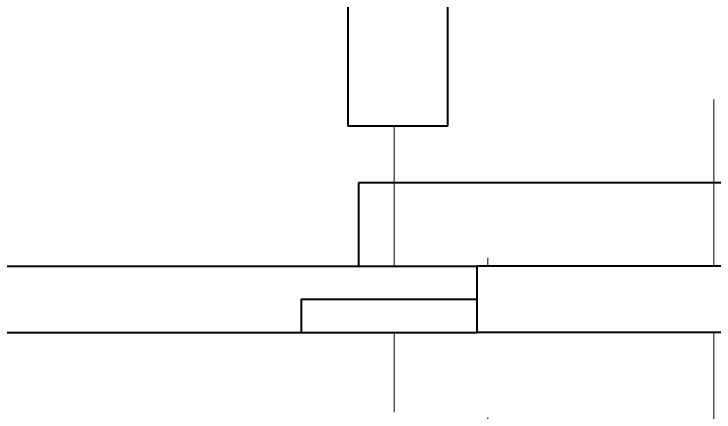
# Model space of a CAD drawing. Header units: inches. Extents: x 0 to 11, y 0 to 8.5.
# Drawn here: x 9.3 to 9.825, y 5.793 to 6.092 of the extents above; entities that cross this region are included whole.
import ezdxf

# ---------------------------------------------------------------- set-up
doc = ezdxf.new("R2010")
doc.units = ezdxf.units.IN
doc.header["$LTSCALE"] = 0.5
doc.header["$MEASUREMENT"] = 0
doc.linetypes.add('ONS_PHANTOM', pattern=[0.5, 0.25, -0.05, 0.05, -0.05, 0.05, -0.05])
doc.layers.add('EXPLODE_LINES', color=7, linetype='ONS_PHANTOM', lineweight=13)
doc.layers.add('Visible', color=7, linetype='Continuous', lineweight=40)

msp = doc.modelspace()

# ---------------------------------------------------------------- linework, layer by layer
at = {"layer": 'EXPLODE_LINES'}
for p, q in [((9.82475, 5.90305), (9.82475, 6.19417)), ((9.58477, 5.90312), (9.58477, 6.00805)), ((9.58477, 6.00805), (9.58477, 5.90312)), ((9.58477, 5.91812), (9.58477, 6.00805)), ((9.58477, 5.90305), (9.58477, 5.91812)), ((9.65522, 5.90305), (9.65522, 5.9093)), ((9.58477, 5.79334), (9.58477, 5.85305)), ((9.65522, 5.6643), (9.65522, 5.85305)), ((9.82475, 5.76667), (9.82475, 5.85305))]:
    msp.add_line(p, q, dxfattribs=at)
at = {"layer": 'Visible'}
for p, q in [((9.55015, 6.25805), (9.55015, 6.00805)), ((9.62515, 6.00805), (9.62515, 6.25805)), ((9.62515, 6.00805), (9.55015, 6.00805)), ((9.55806, 5.96555), (9.55806, 5.90305)), ((10.17133, 5.96555), (9.55806, 5.96555)), ((9.13842, 5.90305), (9.64679, 5.90305)), ((9.64679, 5.90305), (9.64679, 5.85305)), ((10.13397, 5.90305), (9.64679, 5.90305)), ((9.51505, 5.87805), (9.64679, 5.87805)), ((9.51505, 5.87805), (9.51505, 5.85305)), ((9.13842, 5.85305), (9.51505, 5.85305)), ((9.51505, 5.85305), (9.64679, 5.85305)), ((10.13397, 5.85305), (9.64679, 5.85305))]:
    msp.add_line(p, q, dxfattribs=at)

doc.saveas('drawing.dxf')
